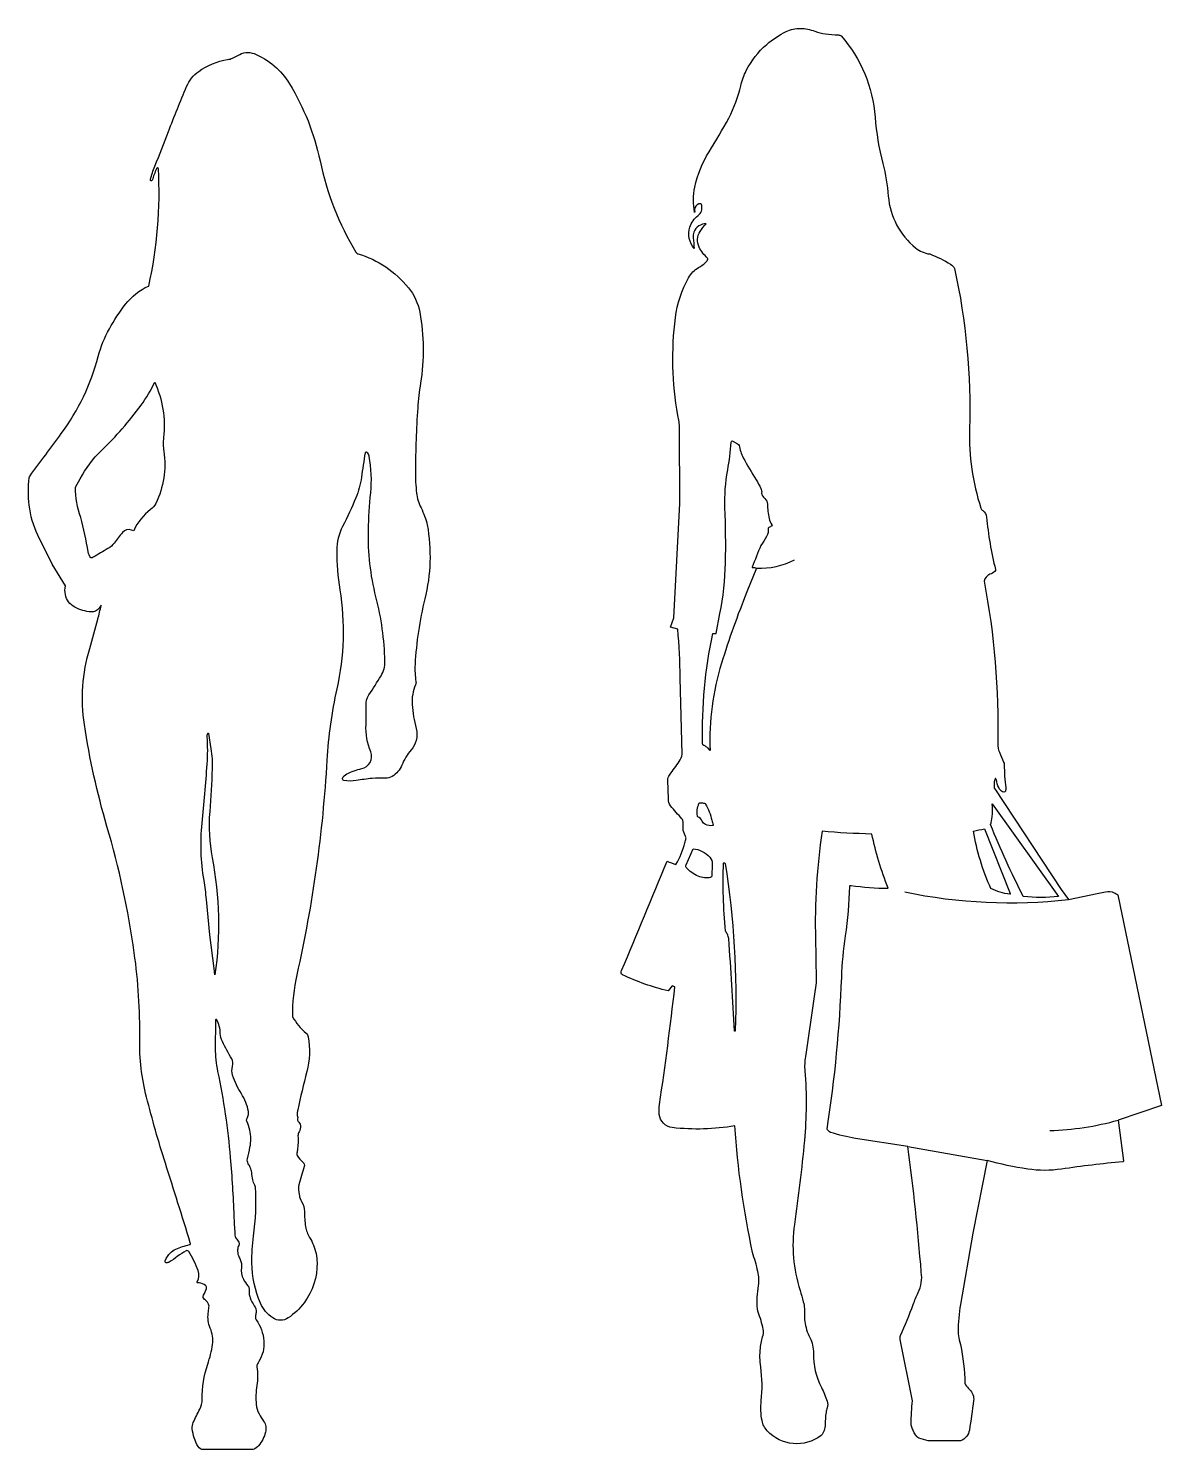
# Model space of a CAD drawing. Header units: millimetres. Extents: x 1112 to 5079, y -1316 to 2405.
# Drawn here: x 1112 to 2510, y 649 to 2402 of the extents above; entities that cross this region are included whole.
import ezdxf

# ---------------------------------------------------------------- set-up
doc = ezdxf.new("R2010")
doc.units = ezdxf.units.MM

msp = doc.modelspace()

# ---------------------------------------------------------------- linework, layer by layer
msp.add_line((2197.20334748596, 1022.495970781562), (2294.707919526158, 1005.273422868297))
for points in [[(1904.214396698004, 1663.063032059859), (1908.519019428157, 1674.702800769519), (1915.609338237944, 1815.591489808147), (1915.278686542279, 1907.910276571893, 0.05682157682140766), (1913.351178580877, 1924.29494799553, -0.07539102724011372), (1910.279684790799, 2044.822534051646, -0.09691901226387985), (1926.506848245608, 2094.077495768318, -0.1364846708219377), (1938.919916670868, 2106.555704077966, 0.05627475747073567), (1947.375938909518, 2112.71015133178, 0.09338963756743239), (1950.205631225468, 2116.487225961313, 0.3341435847950755), (1949.857176012341, 2118.316581170465, -0.09065157313061004), (1939.586868651775, 2131.760111326903, -0.2700152568334952), (1940.668594471248, 2151.095956899486, -0.04810890692733321), (1948.434254463395, 2160.709250049824, 0.3050948891019645), (1933.121702260261, 2150.440512303901, 0.1316891182172023), (1932.228576569596, 2143.386880911514, -0.02534425131931689), (1933.363273606617, 2130.108080362907, -0.2519033604352403), (1928.162219714908, 2156.457822357474, -0.1580522134934283), (1938.209424608485, 2170.766966281209, 0.291247437724398), (1942.840267946052, 2183.11234188549, 0.4461210867920473), (1939.076321914599, 2185.28545713995, 0.3354209415622595), (1934.021125082141, 2178.020000080024, -0.01968497891046321), (1934.021125082141, 2174.579221301778, -0.1010271952556968), (1934.231210771959, 2205.979325621106, -0.08855189973399544), (1951.796817980921, 2249.364234608641, 0.01724859199616312), (1976.042363508528, 2291.044822680116, 0.06789274772893787), (1990.924576870846, 2330.971964405053, -0.06340775315419313), (1997.654996843467, 2349.533755305735, -0.09494242645778095), (2022.892832189344, 2381.797488499702, -0.06678764191985236), (2047.036526701744, 2397.76402943493, -0.1183920268257548), (2064.482832184684, 2401.577945390789, -0.08614202324443278), (2082.28886010138, 2398.11056559643, 0.06389323144879859), (2095.279423585667, 2394.978736126965, 0.00951689482957233), (2111.405644653114, 2393.524674144242, -0.1317604530135675), (2114.887602617131, 2392.320712472225, -0.1607691221239788), (2156.630637547856, 2292.294816641197, 0.0438018791804512), (2166.128782717027, 2234.930526438299, -0.04225246546368716), (2172.926253539725, 2194.65052072771, 0.2037786327516707), (2206.525235740508, 2130.85891268085, 0.1400560026474591), (2224.011155995406, 2123.348955688266, -0.04792022619070416), (2249.695501884777, 2110.70567673212, -0.1371695133266201), (2254.598038279142, 2105.389677009426, -0.06201287349525866), (2273.00290037099, 1907.547704880898, 0.08794503711823445), (2287.187261875468, 1809.95561960816, 0.1594239915965641), (2289.47153056871, 1806.861581981801, -0.2176141602934558), (2294.060983504529, 1798.912416317941, 0.03790340764827799), (2305.220551378483, 1734.220599470042, -0.2947379491315844), (2304.388890710408, 1731.765787274705, -0.0737841729124232), (2298.28031929045, 1728.239001921024, 0.2496607840641321), (2291.094056535785, 1719.79632141543, -0.05253615378744295), (2307.833965476759, 1519.192824361954, 0.1089637652981194), (2309.910198708891, 1508.700103522398, 0.001118916598159336), (2315.172341050562, 1496.745627502257, -0.1014701935207762), (2315.86653178553, 1493.561373251486, 0.02631303325324557), (2317.734143777005, 1464.875817763356, -0.1052444500738895), (2317.344642146472, 1460.658129105752, -0.390968187115813), (2315.490436184784, 1459.587602794653, -0.1978843556227061), (2310.290306944178, 1463.241568396892, -0.1013880603135384), (2306.857177898706, 1472.213153671952, 0.07003523707388794), (2305.681455364986, 1475.970884270985, 0.6323414170637374), (2304.646822045801, 1475.970884270985, 0.09570268918298742), (2303.424069773911, 1471.226750876793, 0.03072248960407088), (2303.424069773911, 1465.731063431664, 0.1241493960381974), (2304.131461471854, 1463.510965151307), (2386.025758798187, 1339.502667068244), (2395.213210621423, 1327.113422264182), (2430.548924901708, 1334.482213041564), (2440.983746463997, 1336.658255565625, -0.1563441175756174), (2451.637180840171, 1335.539964298545, -0.07344556927248613), (2455.977677831583, 1332.810266860385), (2510.029496230633, 1073.152601424178), (2456.408021415216, 1054.967055485743), (2462.949255479365, 1004.622514880112, -0.4331137805696506), (2462.147030239092, 1003.647025322333, 0.01375262866728393), (2386.528064854076, 994.5940904282293, -0.07345882137930981), (2344.912206871009, 994.5940904282274, -0.03148003975066681), (2294.707919526158, 1005.273422868297), (2277.242292352206, 915.5559363045418), (2261.887773220758, 827.7756128247206, 0.04619026251615955), (2259.147914399317, 793.9625568237811, 0.05771577943019335), (2260.4095164149, 784.0636794789903, -0.04900482575220006), (2267.32569130095, 736.413399869371, -0.03543849110277616), (2267.226861904473, 732.4033958295172, 0.1756358232147699), (2268.223210338951, 728.5374766613736, 0.05315337257290625), (2273.235956991655, 722.6601034975724, -0.2383399611036091), (2278.121547617349, 709.0407718732881, -0.008971303794739647), (2272.953485672751, 672.7524889437159, -0.2705529818471696), (2262.055682775284, 659.4907561907771), (2222.162372635776, 659.4907561907771), (2210.764292990509, 662.7433847289399, -0.1630045224259828), (2208.40205284084, 664.3634532317142, -0.06152041473989601), (2202.229996795078, 675.0537678901806, -0.09923416936660152), (2201.170079957588, 680.2059286909757, -0.03070410914821785), (2202.79256408328, 708.9850556722763), (2187.496099899912, 784.4548429001848, -0.1566026139241195), (2188.028531766769, 789.2445327155315, 0.01731505707048061), (2203.685689773858, 827.6881641653113, -0.02376239873936341), (2209.859075134136, 842.3037728438653, 0.1497682482071315), (2213.659195134718, 867.4746551986123, 0.01143765103615485), (2197.20334748596, 1022.495970781562), (2132.443565382458, 1032.549973133554, -0.04076274234088077), (2101.623626477998, 1039.945341133653, -0.2607756504353832), (2097.528273530286, 1044.397973709056, 0.02870012294835541), (2115.426038725429, 1231.290510772371, -0.02724271835876966), (2120.155937486601, 1282.244654031689, 0.03051985254888185), (2125.426740998908, 1343.372948358887, -0.4742091676608826), (2126.912424653983, 1344.526468032551, 0.03816167325190904), (2172.670665322959, 1341.00113545801, -0.03888587146971317), (2152.520179853262, 1407.945225641584, -0.0167597224685896), (2091.164572543592, 1411.34971949177, 0.04164481269658625), (2083.065980499185, 1278.134971527165, -0.003823151777259332), (2083.864356330287, 1224.471942264765, -0.004408713623692492), (2070.58889472573, 1133.325170574083, 0.05884767742665347), (2069.955666916543, 1115.689109310163, -0.04409692878616596), (2069.399866625532, 1029.744263873254, -0.01166838859762979), (2057.153661719738, 926.3913613498903, 0.1132669640646913), (2064.027911518857, 845.0371263886013, -0.01479312169444462), (2068.070920870097, 830.9922657489628, -0.08296040259808227), (2069.5052442017, 814.1903454115877, 0.05714904859060813), (2069.754974621912, 806.803011648019, 0.08091069281579048), (2076.150600599864, 786.7982782114218, -0.1222037036559528), (2080.567734865628, 767.7361280666978, 0.1217005657076812), (2090.38431404049, 725.1808392605712, -0.03439896249105014), (2097.567729974322, 708.1976449743947, -0.1672235211753614), (2097.567729974322, 700.2133190567297, 0.04309953355911014), (2096.14466198043, 694.5272447923458, 0.04225474047765452), (2095.038438018917, 679.7320197715385, -0.1820713862207861), (2089.989603155158, 665.9164640149816, -0.387703875923082), (2023.411519154888, 671.9873092083167, -0.1381770568934969), (2017.174911433114, 684.4021794992773, -0.07517375626027598), (2016.177537884254, 708.8069541762038, 0.06243897641424172), (2015.530502411693, 750.5585417397001, -0.06100485990751246), (2015.107234768144, 773.6180695624248, -0.04791033358925527), (2018.387224274698, 789.8610909718195, 0.1284865374002929), (2018.674172623792, 797.1352078287059, 0.0371722636924979), (2012.342480311268, 818.3178729627002, -0.07133510812304815), (2011.486049531999, 822.1061384192258, -0.06232576573930195), (2012.775810812524, 851.0168111528369, 0.1050193948806466), (2012.082582429848, 868.2525247449198, 0.01152171061567069), (2005.459924993407, 891.9501200534219, -0.0357922680892437), (1983.542330584849, 1048.036277325197, -0.07285118258392642), (1906.433706611377, 1045.815298689206, -0.1749942682787438), (1895.503372022165, 1051.273400500657, -0.1633610290100593), (1890.45646186305, 1062.068559189773, -0.06515744952578616), (1890.65985292826, 1074.270026516946, 0.008426953853278326), (1909.648904703714, 1219.577712200946), (1906.346195314731, 1220.835859365536), (1901.210142044216, 1214.527008837517, -0.05081325801938066), (1845.174669262324, 1234.08879649329, -0.234973447297839), (1843.26622006045, 1236.488725256457, -0.214620814085918), (1843.927188720594, 1239.55091145744, 0.001866565802146536), (1900.012285407789, 1374.432474015747, 0.0365905692629551), (1910.996448963222, 1370.369204494615, 0.07184250120832171), (1921.914042844885, 1397.073729808733, -0.006540946820554326), (1923.338679891411, 1402.478256824762, 0.1796852013242674), (1923.211774912877, 1403.971958604304, -0.007289085575308641), (1921.341234023141, 1408.096702328149, -0.1146170154062174), (1919.706155634816, 1416.934624238704, 0.02265357826681248), (1919.706155634816, 1422.986680580766, 0.1676966937719537), (1918.302020876301, 1426.526812647279, 0.002413583501502089), (1904.265192162518, 1442.702268744727, -0.2128476900464465), (1901.636673317331, 1451.195931947652), (1900.97861263483, 1474.098613707573, -0.1669402585183477), (1903.032084143149, 1480.687774227386, 0.006044907157808835), (1915.103287376387, 1497.566206193395, 0.1146472840661596), (1918.621982093213, 1506.364194855254), (1916.345349456282, 1600.71565139227, 0.01319453567319943), (1913.317245202208, 1660.61270888513), (1904.214396698004, 1663.063032059859)], [(1260.54501124845, 2083.840662349627, 0.07016619313746689), (1272.431875202496, 2228.534568845927, 1.074748050624708), (1270.270147429412, 2228.251600867491, 0.05385434192915566), (1264.978784910763, 2214.483020675938, -0.993735871895584), (1262.657788298016, 2215.083132408552, -0.03535695036892834), (1268.149249428254, 2231.798607462815, 0.00610230202107448), (1284.931901688, 2274.322578344367, -0.009750062081530347), (1307.342557526699, 2329.915708634683, -0.1361642741430095), (1322.246712986187, 2348.598892557712, -0.1190157180890511), (1357.8381028853, 2363.22306139496, 0.05263530069332315), (1363.954529542138, 2364.837829962962, 0.0590169186246335), (1370.488909054529, 2368.249560354063, -0.1241337109341846), (1380.301289212057, 2371.85450369106, -0.1214407043846584), (1390.439442329032, 2370.460727003552, -0.163542093944983), (1434.288618756003, 2333.336737132232, -0.08389741921097524), (1471.873896609333, 2238.311260231434, 0.08248408218749814), (1516.141715316666, 2125.465369076298, 0.2237958708597055), (1518.704642646957, 2123.741814989333, -0.148166469640758), (1580.874086651409, 2081.752535635233, -0.1251770726834297), (1594.894838038115, 2051.462848813095, -0.0870655203039799), (1595.837032073072, 1963.971234393659, 0.02435751624651315), (1592.348193522641, 1933.559035907092, 0.01454221079951772), (1589.491152735118, 1855.171066452369, 0.03175721786570328), (1590.991258192411, 1828.480328441554, 0.08637234620708684), (1596.507695851422, 1810.125385512337, -0.05635824224022652), (1604.190893409814, 1789.186057548576, -0.1041633615935775), (1601.207844909437, 1697.931959314688, 0.04582696192002347), (1589.102697139733, 1617.107668834087, 0.05523259110395091), (1590.234209580998, 1595.889382167145, -0.1446318970785039), (1589.754684774944, 1592.030830844213, 0.1212364633767924), (1585.56668752011, 1567.57736924028, 0.0475578169873774), (1590.544749043544, 1537.995889485004, -0.1334888905041934), (1590.490684370667, 1523.158345002309, -0.1136614357985131), (1584.25759830033, 1511.623062961923, 0.08635100046677523), (1572.785291539312, 1492.889433515593, -0.1661522492048162), (1560.953965075587, 1479.026740046442, -0.1441152546109346), (1552.37101926222, 1476.846686931863, 0.03132100796823453), (1536.307961048511, 1476.443417431066, 0.02091523327721423), (1516.384239252347, 1473.847842098269, -0.08589552093428997), (1501.369254281726, 1473.847842098269, -0.4682341718526665), (1499.790080293325, 1476.583051680222, -0.1959839636489932), (1504.834261828084, 1482.115231344198, -0.05540054959262498), (1523.410478416696, 1488.556104902415, 0.2146373456793773), (1533.612950633378, 1496.246701353254, 0.2254717646158365), (1534.375604133278, 1509.272324840755, -0.1082012187936446), (1528.6128786718, 1542.948623983286, 0.0230461996563829), (1528.6128786718, 1566.154844257619, -0.1577513449809637), (1532.275325576087, 1579.552795256992, 0.008265120720771046), (1547.187192871275, 1603.167566108427, 0.1434315038300769), (1551.920643967645, 1620.834123455418, 0.05699497613198702), (1540.928700700413, 1700.563284664766, -0.0689536784874054), (1531.610409876837, 1782.543231289698, -0.01838002505300391), (1534.443415102181, 1828.726739894727, 0.07079307358892258), (1532.484056534227, 1873.919104473993, 0.1711007651038185), (1529.757485897146, 1878.641663347893, 0.4863590642222455), (1527.478277405095, 1878.186586363367, 0.005448624362635359), (1523.003039841115, 1847.960202662935, -0.06540773638566676), (1516.055207748821, 1822.531874535689, -0.01824498992141113), (1499.751957560347, 1787.340449335363, 0.11618468085715), (1492.503404788247, 1757.590269823916, 0.04248458242522122), (1496.243583723186, 1709.275990394944, -0.09627283060199818), (1492.601838086015, 1587.009628471184, 0.04141082567663077), (1480.315697419672, 1499.162119140012, -0.04148290119689213), (1443.229643305454, 1234.269884528755, 0.05958628923496564), (1437.888655021943, 1182.592358246217, 0.08301657987810851), (1454.623072511091, 1162.267248149869, -0.1712825366018715), (1457.235359680937, 1157.653471895698, -0.1077727991519177), (1455.576312676752, 1114.915287841183, 0.0105032006694883), (1444.373122388304, 1067.603148864108, 0.01415958750897291), (1443.636918234562, 1063.629352203471, 0.1613088901527079), (1444.295819929317, 1059.672119976004, -0.2472908405090799), (1444.295819929317, 1056.56188398227, 0.3470330439114455), (1444.87831922025, 1053.418022809592, -0.1706115201777757), (1447.636128933878, 1048.525605802507, -0.1887113469988491), (1446.013718263082, 1040.426846518786, 0.1577745976450912), (1444.702644830959, 1035.453941566068, -0.04850953153034687), (1443.971779640397, 1017.95896879226, -0.01327541207515027), (1443.18182170657, 1013.221999391455, 0.1960556917926058), (1443.565916161297, 1011.281470445038, 0.06824908024138525), (1450.889950826338, 1002.912228546833, -0.2919708411325121), (1452.373875747708, 997.8851014420911, 0.0006978298883250665), (1445.905486638232, 975.3669565546065, 0.1243939794568637), (1445.633772279467, 966.5503896570849, -0.02172120181480984), (1446.366192110563, 962.3657842177513, 0.1087761620996842), (1449.143639389815, 954.6743424845104, -0.1450072490388864), (1452.678605763776, 942.1566251535937, 0.04422106116684529), (1454.075961749953, 923.7101668330693, 0.09577011287274383), (1459.084031928371, 910.198513717995, -0.03848760926815106), (1463.774791775311, 900.940523288215, -0.09433322808050248), (1468.255225111858, 879.274779788921, -0.165759294172598), (1452.243551861593, 829.7531191363855, -0.08469371924607283), (1432.590313144126, 811.0525950202759, -0.3047287808103226), (1413.469362599059, 811.0525950202759, -0.1428999235621821), (1398.448731828317, 829.0553346342172, -0.1009393796822846), (1387.807523665815, 878.9160543443636, -0.0359920863369388), (1389.885812240693, 911.9208813076389, 0.04815355802754077), (1392.225689554627, 972.4990917192504, 0.1324330675360726), (1391.430020397482, 974.8924041560081, -0.1114113219981503), (1389.02384584372, 981.2389783193998, 0.009160393668716528), (1387.560581277834, 990.3759615323311, 0.05282330638431553), (1385.786981807392, 996.4824522282565, 0.04336217266498794), (1383.398072828462, 1001.128973815698, -0.2035439862131377), (1382.374811586091, 1007.471518982908, 0.01154679798895253), (1385.487999870424, 1021.488433838973, 0.102141579223584), (1385.315762055117, 1042.712311777598, 0.05498779358697446), (1381.677892923832, 1053.632957151093, -0.2469771869311017), (1381.870289795432, 1057.270610626387, 0.08697846405013435), (1383.61786949138, 1061.863456447447, 0.09531910214733252), (1383.61786949138, 1065.65484271622, 0.09524769391880501), (1374.909202346269, 1087.459383137272, -0.06346768254463062), (1364.025797540857, 1110.389847475701, -0.1595219234912691), (1364.025797540857, 1121.676725057613, 0.216062483563875), (1363.041116814344, 1130.657679995553, -0.01688527923839906), (1351.409316199872, 1151.898006044081, -0.1129719639921659), (1348.905362933856, 1162.030685399938, 0.1251344712008083), (1344.277647854975, 1178.999256617765, 0.6735451631811715), (1343.004806308465, 1178.832945366003, 0.101706390706675), (1342.840341696177, 1175.712465169922), (1342.64869132901, 1143.762620441138, 0.05352514645908923), (1345.544577676028, 1115.173742629894, -0.03081724879753353), (1361.221532711072, 1008.770640489431, -0.01178155655440148), (1365.609280828863, 937.0545781102469, 0.008040988871007832), (1366.800687845371, 914.8587727495146, 0.04588808527739297), (1367.316337589884, 911.692088951921, 0.1360643787605272), (1370.048277743375, 906.9602298028826, -0.2343104997870033), (1371.939859230257, 901.5045825630536, -0.07640827769291864), (1371.575439196993, 900.2329055925734, 0.08810563379823706), (1370.237609581684, 895.1185437927311, 0.1114007027188008), (1371.245569005765, 888.0576206940009, 0.01629644030834211), (1373.398357595328, 882.9123789443079, -0.1435252469142337), (1374.824474432895, 873.0604729345873, 0.1571586268896492), (1377.284120441396, 858.7676703095826, 0.06442912718502851), (1382.843678921676, 850.8278473825198, -0.1611827064370088), (1384.385309647925, 847.3750781429449, -0.03088463232293397), (1384.620735421933, 841.2736126121404, 0.09713203057363072), (1385.525884007522, 836.0155140291486, 0.05939797775515725), (1390.728161527873, 826.0904794591338, -0.1745382415547869), (1392.91290207316, 817.738383610435, -0.02354544164366943), (1392.208956712198, 812.6258597182064, 0.2041874613410764), (1393.117255490663, 808.5434559009468, -0.1358309061567712), (1402.596308427175, 782.7161467239989, -0.1613072553936829), (1396.385826013149, 757.1291303963994, -0.01835891384318889), (1394.642705681075, 754.5519496495003, 0.2057613384297439), (1393.806145384598, 750.9059752189155, -0.0853580878914918), (1394.039914239005, 727.5558863283991, 0.06144976996262484), (1393.16661533013, 704.3080145697245, 0.1042592879601674), (1396.628697697433, 692.830708045431, 0.0255762661815809), (1402.336294784542, 683.5604416335814, -0.2193037596064766), (1404.673840137559, 670.0438021278101, -0.1090526074739481), (1396.084778040688, 653.4557243151744, -0.1238232355767543), (1389.509936960803, 648.6681223262171), (1328.082281542749, 648.6681223262171, -0.267511917384555), (1321.450450610904, 652.4897991736239, -0.1035602095889951), (1314.300003843829, 674.1506415859499, -0.1320251061276274), (1315.514750925398, 682.1842986147717, -0.02301184545584998), (1323.53150071848, 698.4214601514836, 0.1316513181824942), (1326.535741425043, 710.5487810897762, -0.08824934266663764), (1333.431452145316, 754.0859431335598, 0.04884641015362658), (1339.248794586263, 778.3286812625252, 0.1379639768055194), (1336.474149751255, 798.5589181025994, -0.136728212240166), (1333.925889227754, 816.8095888555968, 0.001995236213365285), (1334.895125827094, 824.278279288103, 0.1709777498237592), (1333.868428892467, 829.0111550575461, 0.0948725654051905), (1329.483340028306, 833.7993929470254, -0.3725765342354465), (1328.294940014061, 839.1802203312095, 0.04652418830365248), (1331.701668993232, 847.1723344440711, 0.3030912168082367), (1330.592494282853, 851.0496913617776, 0.1519220830732849), (1322.801556038827, 854.3625237115798, 0.03415667348017819), (1321.163967166282, 854.4153189648664, -0.5967868882349832), (1320.316872134088, 855.8586037731825, 0.2299447332245418), (1321.581347259384, 869.3679924619996, 0.04694963129763192), (1310.143733531015, 892.893240927428, 0.3958178451706851), (1306.873567456361, 893.8005391425909, 0.04137539328687566), (1295.856872674089, 886.8034309879408, -0.02318098114340328), (1285.890746742178, 879.9529211687973, -0.1789722778494512), (1282.17266006862, 879.1928106603614, -0.4797663897037088), (1280.797728556976, 881.574261895485, -0.1102862331388271), (1287.365323364134, 891.3673355802571, -0.08781900513714351), (1293.941678173036, 895.7247818840519, -0.04146301577379009), (1310.975670817232, 901.5043964458259, 0.4950538819427461), (1311.852058551489, 903.5363390224306, 0.002229879683873669), (1281.106647091085, 1002.001843887664, -0.01457768968701059), (1257.864278980018, 1083.455032231929, -0.06577143345097027), (1249.431887836527, 1154.918680877383, 0.03834295999277981), (1242.734352882992, 1261.517051008116, 0.036833723178023), (1209.035697019233, 1417.304459287862, -0.03435610153235232), (1181.21431908321, 1542.910043433184, -0.1105123894002974), (1187.863005592237, 1636.610528532957, 0.01174734519910713), (1197.798754664818, 1672.86673814171, 0.005514560775329237), (1201.873106143361, 1690.039197157193), (1199.245777327433, 1686.387441206929, -0.2595596907251156), (1189.651599162298, 1681.879930134281, -0.1062887973367673), (1169.328764300193, 1687.734464634656, -0.2240402266904621), (1157.777641351258, 1703.322573363037, -0.09878373580599999), (1157.777641351258, 1714.007679667068), (1141.430861225595, 1740.958648335135), (1123.96635586624, 1776.551078609999, -0.08586837862767521), (1113.100174842297, 1813.661069976376, -0.05770616854730595), (1113.158964804472, 1847.189878971687, -0.130671150428114), (1114.154098443465, 1849.703911694568, 8.631974068696578e-05), (1152.763966284296, 1901.930212374706, 0.09495701659672384), (1198.389456730551, 1997.089127572112, -0.06256053406340897), (1212.057345609541, 2031.042857705588, -0.03598819207160782), (1231.84190661502, 2061.266790862534, -0.1270869804742322), (1260.54501124845, 2083.840662349627, -0.4145101764994833)], [(1267.953241976134, 1965.254722053146, -0.1358729678687785), (1278.948949110152, 1896.92120068002, 0.07133041173609346), (1279.094942137232, 1879.965518080139, -0.1525152805224101), (1269.266054151096, 1815.658022514374, -0.1219357518968248), (1262.962191021285, 1808.128688885525, 0.1340485308303276), (1242.150912625377, 1782.032517864944), (1239.466109653218, 1782.85937466378, 0.2956660746373044), (1228.171788786694, 1779.658142855996, 0.02280314396909601), (1217.954261102986, 1766.868198061597, -0.1054549152425519), (1210.310952349839, 1759.997603091747, 0.00455569570716221), (1192.207796535291, 1749.361771323467, -0.1311701090769642), (1189.185708383138, 1748.569033427738, -0.1096625413830456), (1185.704939406929, 1756.108652621799, 0.02960623437489153), (1176.785147975326, 1798.42789455406, 0.1857745353247564), (1176.785147975326, 1798.42789455406, -0.09641653080817829), (1170.392220303049, 1835.622918228352), (1176.018791976076, 1846.186753649463, -0.07922835160611626), (1202.272376220742, 1880.899089843794, 0.0445209103931974), (1251.164923460437, 1937.019746148337, 0.04566106788994494), (1267.953241976134, 1965.254722053146, -2.66277639548201)], [(1980.349894216295, 1892.732025471138), (1986.957614271476, 1889.248870655595, -0.124143221451549), (1989.096400402701, 1887.326570512686, 0.09199805210824202), (1993.934291827794, 1872.112851390448, 0.01880651875332618), (2009.879862633225, 1844.83385040546, -0.03474572220643454), (2015.694625319196, 1834.116670604363, -0.1266609627672205), (2016.69143400907, 1828.500937548057, 0.1731325021364958), (2017.50696481585, 1825.514271584233, 0.04911930723601073), (2020.769945791671, 1821.699428904989, -0.1991894568108722), (2023.769702494446, 1814.844749954222, 0.05073999025311043), (2025.91382340471, 1797.163132269149, 0.0820515424930676), (2029.050694388668, 1789.439835761831, -0.08365180341868009), (2029.56559470719, 1788.160449026235, -0.05326570975662129), (2025.42009483666, 1786.095253681386, 0.2456426619559854), (2024.704544064978, 1785.300958761089, -0.1575457326131686), (2022.783416917675, 1775.030262025606, -0.03385426617385049), (2015.725671640987, 1763.899965430448, 0.0009995952492324054), (2004.820504656393, 1737.047500714555, 0.8256299681513992), (2005.228395583992, 1736.783624027885, -0.05283866575920726), (2010.401917831838, 1736.001336841159), (1998.524231092375, 1706.674779348481, 0.02144678405140276), (1967.142006479302, 1618.501507942807, 0.08470456671404275), (1953.094215317669, 1511.086271771863), (1950.543479642638, 1513.634330283969, 0.04288404450057334), (1947.573346653935, 1516.13176438169, 0.0850044599690511), (1945.3470701468, 1517.190316682983, -0.3702666166442483), (1943.855424091609, 1519.43105969946, -0.05757146145446147), (1956.351694148889, 1655.190598549862), (1960.39880395772, 1655.167281022321), (1965.261402731918, 1679.736214265587, 0.04376269028320327), (1972.065965672529, 1742.542054007834, 0.01478165526494696), (1971.448784041841, 1810.296491722504, -0.05509194230047459), (1974.7842761709, 1856.930944037925, 0.02744290119287084), (1979.143899426719, 1891.182099898149, -0.3035996103853611), (1980.349894216295, 1892.732025471138, -1.384929434317736)], [(1341.41506354637, 1242.047265891394), (1335.954858874826, 1283.494075568946), (1331.827799440867, 1327.132787824507, 0.0175042798960678), (1328.76137310969, 1350.716461589328, -0.06573963817882075), (1326.431744150334, 1421.258892002045, 0.0062653922742834), (1332.696045767701, 1494.135193662264, 0.03662466822627204), (1332.696045767701, 1527.961193094081, -0.1302975977857096), (1333.466697484469, 1532.058424250396, -0.5925855816447692), (1334.286013543588, 1532.104224597916), (1337.342334710742, 1513.167587786641, -0.04931255652258634), (1338.863284625706, 1488.456625244782, -0.01084339462963454), (1335.754555705218, 1435.61125213957, 0.06743663669331845), (1338.841192364325, 1378.743521287339, -0.08286251142975526), (1342.247941799269, 1234.087636989464), (1341.41506354637, 1242.047265891394)], [(1947.406232086079, 1444.912865529168, -0.07769389508153196), (1955.2215159835, 1424.843263365443, 0.03426945672526901), (1956.897222375188, 1419.118961045701, -0.4688821047291604), (1956.444965276965, 1418.335628773552, -0.157341343171302), (1947.267046655423, 1419.646000617176, -0.1722568193042198), (1943.39272092473, 1423.596283234451, 0.1627181761180525), (1937.999008287949, 1429.303842934929, -0.2394362987960417), (1937.34492253877, 1430.240255806248, -0.1366839829298024), (1939.356929215672, 1445.395411451151, -0.3161704894893239), (1941.282052217004, 1446.588126778256, -0.04161668382178842), (1946.367205419443, 1445.866520681057, -0.2651828363013727), (1947.406232086079, 1444.912865529168, 0.7298922687753903)], [(2301.077436467964, 1445.334674843701), (2382.930457249149, 1330.939368527969, -0.05632143759110733), (2339.473179993667, 1330.776193421975, -0.02277623053677302), (2298.977228111278, 1419.545830422333, 0.06298185217289518), (2301.114487031282, 1429.069676268044, 0.04865556592938814), (2301.077436467964, 1445.334674843701, -1.372280140536181)], [(2291.454311024845, 1414.49467498439), (2323.106914790969, 1334.35645701548, -0.3627574720430468), (2322.842498038004, 1333.558077562297, -0.08128579546587353), (2299.5887402318, 1340.584251376335, -0.0667547881404121), (2278.035877342551, 1411.429927027831, 0.006984126304472809), (2291.454311024845, 1414.49467498439, -0.497767768201732)], [(1932.107905960274, 1389.857534007501, -0.1791032653318956), (1952.761241424083, 1379.381777858901, -0.2217411307485042), (1955.527230202319, 1370.762366561025), (1955.207666478771, 1356.139405723276, -0.3513610840559242), (1953.641961138415, 1354.271544869156, -0.1500109941418377), (1938.550331548682, 1355.791895251602, -0.1158963679781678), (1923.657092976366, 1366.6272330545, -0.3713114688965436), (1923.657092976366, 1369.829356145255), (1932.107905960274, 1389.857534007501)], [(1971.80242758906, 1371.724515955088, -0.04762903091270243), (1984.019845608836, 1165.19413168188, -0.6892474131798966), (1982.989563795662, 1164.843821520674, 0.006925751171913906), (1976.031903157487, 1278.923809828772, 0.1158376928412189), (1974.345820097613, 1284.271756150424, -0.009937005754417782), (1971.998935743217, 1288.40716724656, -0.032472419500422), (1969.585377111489, 1372.169856937721, -0.4855128639311754), (1971.80242758906, 1371.724515955088, 0.6960808602534676)]]:
    msp.add_lwpolyline(points, format="xyb")
for centre, radius, start, end in [((2015.131784731155, 1828.425012868024), 92.54462453975442, 267.0703913505133, 297.104354421934), ((2323.690965712402, 1971.012383203155), 647.8590150759013, 258.3711136493033, 276.3382506095465), ((2360.813964645244, 1398.007767834245), 356.1111540211986, 271.8020032824587, 285.5713884330071)]:
    msp.add_arc(centre, radius, start, end)

doc.saveas('drawing.dxf')
